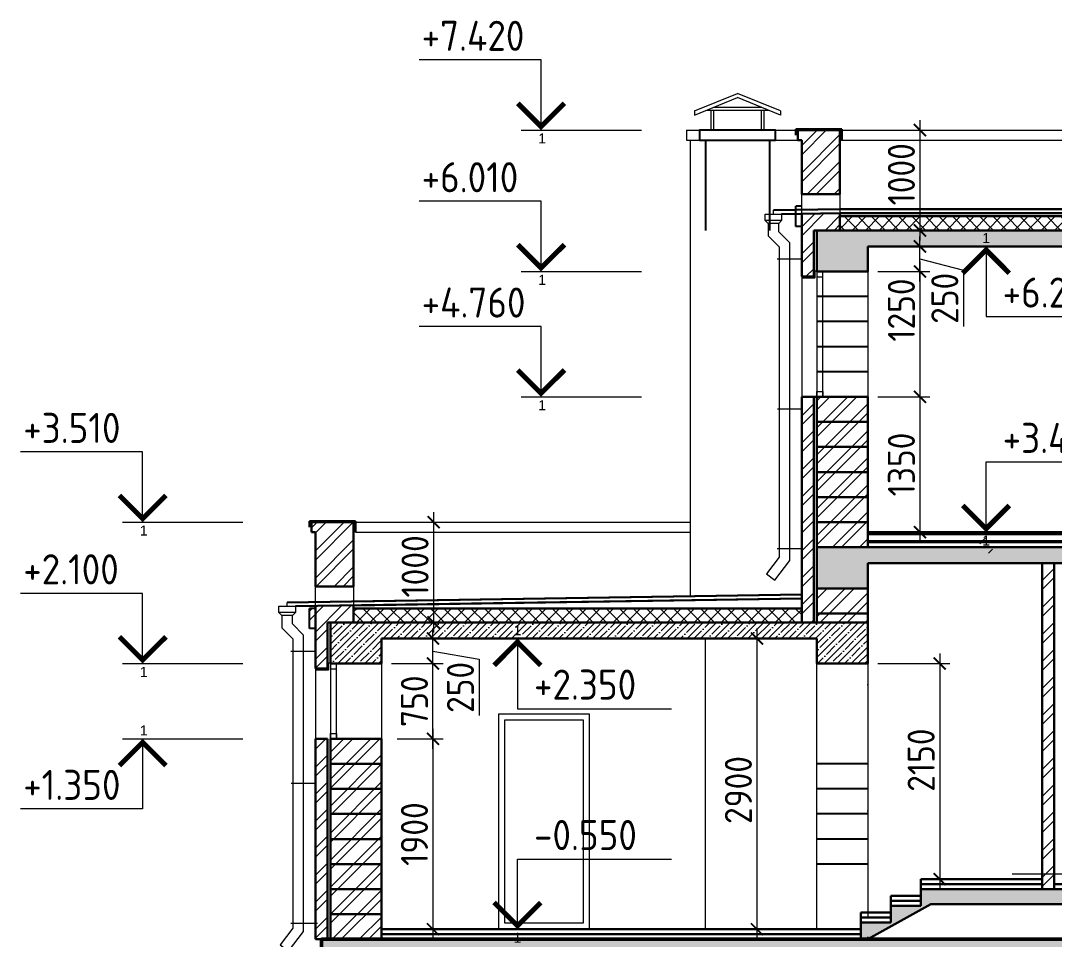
# Model space of a CAD drawing. Header units: millimetres. Extents: x 854812 to 1164625, y 589925 to 823301.
# Drawn here: x 855262 to 865572, y 755996 to 765157 of the extents above; entities that cross this region are included whole.
import ezdxf
from ezdxf.enums import TextEntityAlignment as Align

# ---------------------------------------------------------------- set-up
doc = ezdxf.new("R2010")
doc.units = ezdxf.units.MM
for name, pattern in [('1', [0]), ('ACAD_ISO10W100', [18, 12, -3, 0, -3]), ('JIS_08_15', [17.25, 15, -0.75, 0.75, -0.75])]:
    doc.linetypes.add(name, pattern=pattern)
doc.layers.get('Defpoints').update_dxf_attribs({"color": 40})
for name, color, linetype, lineweight in [('АР_Текст_отметки высот', 95, 'Continuous', 9), ('окна', 132, 'Continuous', 18), ('оси', 50, 'JIS_08_15', 9), ('перекрытия', 36, 'Continuous', 30), ('пол', 11, '1', 30), ('размеры', 215, 'Continuous', 13), ('стены', 172, 'Continuous', 30), ('ФАСАД', 7, 'Continuous', 13), ('фундаменты', 52, 'Continuous', 50), ('ШТРИХ', 142, 'Continuous', 13)]:
    doc.layers.add(name, color=color, linetype=linetype, lineweight=lineweight)
doc.styles.add('GOST 2.304', font='isocpeur.ttf', dxfattribs={"width": 0.9})
doc.styles.get("Standard").update_dxf_attribs({"font": 'arial.ttf'})
doc.dimstyles.new('1', dxfattribs={"dimscale": 100, "dimtxt": 2.7, "dimasz": 1.2, "dimexe": 1, "dimexo": 1, "dimgap": 0.5, "dimtad": 1, "dimdec": 0, "dimzin": 0, "dimdsep": 46, "dimtxsty": 'GOST 2.304', "dimblk": 'ARCHTICK', "dimcen": 0.09, "dimdle": 1, "dimclrd": 256, "dimclre": 256, "dimclrt": 7, "dimadec": 0, "dimazin": 0, "dimtfac": 1, "dimtdec": 0, "dimtmove": 1, "dimatfit": 3, "dimldrblk": 'ARCHTICK', "dimfxl": 100, "dimtolj": 1, "dimtzin": 0, "dimlwd": 5, "dimlwe": 5, "dimarcsym": 1})

# ---------------------------------------------------------------- blocks, each defined once
blk = doc.blocks.new('*U352')
at = {"color": 7, "linetype": 'Continuous', "lineweight": 15}
for p, q in [((10, 0), (10, 7)), ((10, 7), (25.36, 7)), ((10, 0), (0, 0)), ((12, 0), (10, 0))]:
    blk.add_line(p, q, dxfattribs=at)
at = {"color": 7, "linetype": 'Continuous', "lineweight": 15, "const_width": 0.5}
blk.add_lwpolyline([(7.67, 2.67), (10, 0.35), (12.32, 2.67)], dxfattribs=at)
at = {"color": 7, "linetype": 'Continuous', "lineweight": 15, "style": 'GOST 2.304', "width": 0.9, "flags": 8}
blk.add_attdef('+OTM', text='', height=3, dxfattribs=at).set_placement((11.65, 7), align=Align.BOTTOM_LEFT)
at = {"color": 7, "linetype": 'Continuous', "lineweight": 15, "flags": 8}
blk.add_attdef('YRZ', text='', height=3, dxfattribs=at).set_placement((12.65, 2.38), align=Align.BOTTOM_LEFT)
at = {"layer": 'Defpoints', "color": 5, "linetype": 'Continuous', "flags": 8}
blk.add_attdef('M', text='', height=1, rotation=360, dxfattribs=at).set_placement((10, -0.33), align=Align.TOP_CENTER)
blk = doc.blocks.new('*U356')
at = {"color": 7, "linetype": 'Continuous', "lineweight": 15}
for p, q in [((10, 0), (0, 0)), ((10, 0), (10, -7)), ((12, 0), (10, 0)), ((10, -7), (23.1, -7))]:
    blk.add_line(p, q, dxfattribs=at)
at = {"color": 7, "linetype": 'Continuous', "lineweight": 15, "const_width": 0.5}
blk.add_lwpolyline([(7.67, -2.68), (10, -0.35), (12.32, -2.68)], dxfattribs=at)
at = {"color": 7, "linetype": 'Continuous', "lineweight": 15, "style": 'GOST 2.304', "width": 0.9, "flags": 8}
blk.add_attdef('+OTM', text='', height=3, dxfattribs=at).set_placement((11.65, -7), align=Align.BOTTOM_LEFT)
at = {"layer": 'Defpoints', "color": 5, "linetype": 'Continuous', "flags": 8}
blk.add_attdef('M', text='', height=1, dxfattribs=at).set_placement((10, 1.33), align=Align.TOP_CENTER)
blk = doc.blocks.new('*U355')
at = {"color": 7, "linetype": 'Continuous', "lineweight": 15}
for p, q in [((10, 0), (10, 7)), ((10, 7), (23.84, 7)), ((10, 0), (0, 0)), ((12, 0), (10, 0))]:
    blk.add_line(p, q, dxfattribs=at)
at = {"color": 7, "linetype": 'Continuous', "lineweight": 15, "const_width": 0.5}
blk.add_lwpolyline([(7.67, 2.67), (10, 0.35), (12.32, 2.67)], dxfattribs=at)
at = {"color": 7, "linetype": 'Continuous', "lineweight": 15, "style": 'GOST 2.304', "width": 0.9, "flags": 8}
blk.add_attdef('+OTM', text='', height=3, dxfattribs=at).set_placement((11.65, 7), align=Align.BOTTOM_LEFT)
at = {"layer": 'Defpoints', "color": 5, "linetype": 'Continuous', "flags": 8}
blk.add_attdef('M', text='', height=1, rotation=360, dxfattribs=at).set_placement((10, -0.33), align=Align.TOP_CENTER)
blk = doc.blocks.new('_ArchTick')
at = {"color": 0, "linetype": 'ByBlock', "const_width": 0.15}
blk.add_lwpolyline([(-0.5, -0.5), (0.5, 0.5)], dxfattribs=at)
blk = doc.blocks.new('*D398')
at = {"layer": 'Defpoints', "color": 0, "ltscale": 0.1}
for p in [(858919, 757996, 0), (859119, 756096, 0), (859375, 756096)]:
    blk.add_point(p, dxfattribs=at)
at = {"layer": 'размеры', "lineweight": 5, "ltscale": 0.1}
for p, q in [((859375, 758096), (859375, 755996)), ((859019, 757996), (859475, 757996)), ((859219, 756096), (859475, 756096))]:
    blk.add_line(p, q, dxfattribs=at)
at = {"layer": 'размеры', "lineweight": 5, "ltscale": 0.1, "xscale": 120, "yscale": 120, "zscale": 120}
for p, rotation in [((859375, 757996), 90), ((859375, 756096), 270)]:
    blk.add_blockref('_ArchTick', p, dxfattribs=dict(at, rotation=rotation))
at = {"layer": 'размеры', "color": 7, "ltscale": 0.1, "insert": (859190, 757046), "char_height": 270, "attachment_point": 5, "rotation": 90, "style": 'GOST 2.304'}
blk.add_mtext('\\A1;1900', dxfattribs=at)
blk = doc.blocks.new('*D397')
at = {"layer": 'Defpoints', "color": 0, "ltscale": 0.1}
for p in [(858918, 758746, 0), (859375, 758746), (858918, 757996, 0)]:
    blk.add_point(p, dxfattribs=at)
at = {"layer": 'размеры', "lineweight": 5, "ltscale": 0.1}
for p, q in [((859375, 757896), (859375, 758846)), ((859018, 758746), (859475, 758746)), ((859018, 757996), (859475, 757996))]:
    blk.add_line(p, q, dxfattribs=at)
at = {"layer": 'размеры', "lineweight": 5, "ltscale": 0.1, "xscale": 120, "yscale": 120, "zscale": 120}
for p, rotation in [((859375, 758746), 90), ((859375, 757996), 270)]:
    blk.add_blockref('_ArchTick', p, dxfattribs=dict(at, rotation=rotation))
at = {"layer": 'размеры', "color": 7, "ltscale": 0.1, "insert": (859190, 758371), "char_height": 270, "attachment_point": 5, "rotation": 90, "style": 'GOST 2.304'}
blk.add_mtext('\\A1;750', dxfattribs=at)
blk = doc.blocks.new('*D399')
at = {"layer": 'Defpoints', "color": 0, "ltscale": 0.1}
for p in [(858862, 758996, 0), (859375, 758996), (858862, 758746, 0)]:
    blk.add_point(p, dxfattribs=at)
at = {"layer": 'размеры', "lineweight": 5, "ltscale": 0.1}
for p, q in [((859375, 758646), (859375, 759096)), ((858962, 758996), (859475, 758996)), ((859375, 758871), (859834, 758789)), ((858962, 758746), (859475, 758746)), ((859834, 758789), (859834, 758228))]:
    blk.add_line(p, q, dxfattribs=at)
at = {"layer": 'размеры', "lineweight": 5, "ltscale": 0.1, "xscale": 120, "yscale": 120, "zscale": 120}
for p, rotation in [((859375, 758996), 90), ((859375, 758746), 270)]:
    blk.add_blockref('_ArchTick', p, dxfattribs=dict(at, rotation=rotation))
at = {"layer": 'размеры', "color": 7, "ltscale": 0.1, "insert": (859649, 758508), "char_height": 270, "attachment_point": 5, "rotation": 90, "style": 'GOST 2.304'}
blk.add_mtext('\\A1;250', dxfattribs=at)
blk = doc.blocks.new('*D400')
at = {"layer": 'Defpoints', "color": 0, "ltscale": 0.1}
for p in [(863712, 758746, 0), (864241, 756596, 0), (864429, 756596)]:
    blk.add_point(p, dxfattribs=at)
at = {"layer": 'размеры', "lineweight": 5, "ltscale": 0.1}
for p, q in [((864429, 758846), (864429, 756496)), ((863812, 758746), (864529, 758746)), ((864341, 756596), (864529, 756596))]:
    blk.add_line(p, q, dxfattribs=at)
at = {"layer": 'размеры', "lineweight": 5, "ltscale": 0.1, "xscale": 120, "yscale": 120, "zscale": 120}
for p, rotation in [((864429, 758746), 90), ((864429, 756596), 270)]:
    blk.add_blockref('_ArchTick', p, dxfattribs=dict(at, rotation=rotation))
at = {"layer": 'размеры', "color": 7, "ltscale": 0.1, "insert": (864244, 757783), "char_height": 270, "attachment_point": 5, "rotation": 90, "style": 'GOST 2.304'}
blk.add_mtext('\\A1;2150', dxfattribs=at)
blk = doc.blocks.new('*D401')
at = {"layer": 'Defpoints', "color": 0, "ltscale": 0.1}
for p in [(863085, 758996, 0), (862606, 756096), (863085, 756096, 0)]:
    blk.add_point(p, dxfattribs=at)
at = {"layer": 'размеры', "lineweight": 5, "ltscale": 0.1}
for p, q in [((862606, 759096), (862606, 755996)), ((862985, 758996), (862506, 758996)), ((862985, 756096), (862506, 756096))]:
    blk.add_line(p, q, dxfattribs=at)
at = {"layer": 'размеры', "lineweight": 5, "ltscale": 0.1, "xscale": 120, "yscale": 120, "zscale": 120}
for p, rotation in [((862606, 758996), 90), ((862606, 756096), 270)]:
    blk.add_blockref('_ArchTick', p, dxfattribs=dict(at, rotation=rotation))
at = {"layer": 'размеры', "color": 7, "ltscale": 0.1, "insert": (862421, 757485), "char_height": 270, "attachment_point": 5, "rotation": 90, "style": 'GOST 2.304'}
blk.add_mtext('\\A1;2900', dxfattribs=at)
blk = doc.blocks.new('*D402')
at = {"layer": 'Defpoints', "color": 0, "ltscale": 0.1}
for p in [(863712, 762656, 0), (863712, 761406, 0), (864232, 761406)]:
    blk.add_point(p, dxfattribs=at)
at = {"layer": 'размеры', "lineweight": 5, "ltscale": 0.1}
for p, q in [((864232, 762756), (864232, 761306)), ((863812, 762656), (864332, 762656)), ((863812, 761406), (864332, 761406))]:
    blk.add_line(p, q, dxfattribs=at)
at = {"layer": 'размеры', "lineweight": 5, "ltscale": 0.1, "xscale": 120, "yscale": 120, "zscale": 120}
for p, rotation in [((864232, 762656), 90), ((864232, 761406), 270)]:
    blk.add_blockref('_ArchTick', p, dxfattribs=dict(at, rotation=rotation))
at = {"layer": 'размеры', "color": 7, "ltscale": 0.1, "insert": (864047, 762271), "char_height": 270, "attachment_point": 5, "rotation": 90, "style": 'GOST 2.304'}
blk.add_mtext('\\A1;1250', dxfattribs=at)
blk = doc.blocks.new('*D403')
at = {"layer": 'Defpoints', "color": 0, "ltscale": 0.1}
for p in [(863712, 761406, 0), (863712, 760056, 0), (864232, 760056)]:
    blk.add_point(p, dxfattribs=at)
at = {"layer": 'размеры', "lineweight": 5, "ltscale": 0.1}
for p, q in [((864232, 761506), (864232, 759956)), ((863812, 761406), (864332, 761406)), ((863812, 760056), (864332, 760056))]:
    blk.add_line(p, q, dxfattribs=at)
at = {"layer": 'размеры', "lineweight": 5, "ltscale": 0.1, "xscale": 120, "yscale": 120, "zscale": 120}
for p, rotation in [((864232, 761406), 90), ((864232, 760056), 270)]:
    blk.add_blockref('_ArchTick', p, dxfattribs=dict(at, rotation=rotation))
at = {"layer": 'размеры', "color": 7, "ltscale": 0.1, "insert": (864047, 760731), "char_height": 270, "attachment_point": 5, "rotation": 90, "style": 'GOST 2.304'}
blk.add_mtext('\\A1;1350', dxfattribs=at)
blk = doc.blocks.new('*D404')
at = {"layer": 'Defpoints', "color": 0, "ltscale": 0.1}
for p in [(864232, 762906), (871049, 762906, 0), (863876, 762656)]:
    blk.add_point(p, dxfattribs=at)
at = {"layer": 'размеры', "lineweight": 5, "ltscale": 0.1}
for p, q in [((864232, 762556), (864232, 763006)), ((870949, 762906), (864132, 762906)), ((864232, 762781), (864665, 762669)), ((863976, 762656), (864332, 762656)), ((864665, 762669), (864665, 762107))]:
    blk.add_line(p, q, dxfattribs=at)
at = {"layer": 'размеры', "lineweight": 5, "ltscale": 0.1, "xscale": 120, "yscale": 120, "zscale": 120}
for p, rotation in [((864232, 762906), 90), ((864232, 762656), 270)]:
    blk.add_blockref('_ArchTick', p, dxfattribs=dict(at, rotation=rotation))
at = {"layer": 'размеры', "color": 7, "ltscale": 0.1, "insert": (864480, 762388), "char_height": 270, "attachment_point": 5, "rotation": 90, "style": 'GOST 2.304'}
blk.add_mtext('\\A1;250', dxfattribs=at)
blk = doc.blocks.new('*U408')
at = {"color": 7, "linetype": 'Continuous', "lineweight": 15}
for p, q in [((10, 0), (10, 7)), ((10, 7), (25.36, 7)), ((10, 0), (0, 0)), ((12, 0), (10, 0))]:
    blk.add_line(p, q, dxfattribs=at)
at = {"color": 7, "linetype": 'Continuous', "lineweight": 15, "const_width": 0.5}
blk.add_lwpolyline([(7.67, 2.67), (10, 0.35), (12.32, 2.67)], dxfattribs=at)
at = {"color": 7, "linetype": 'Continuous', "lineweight": 15, "style": 'GOST 2.304', "width": 0.9, "flags": 8}
blk.add_attdef('+OTM', text='', height=3, dxfattribs=at).set_placement((11.65, 7), align=Align.BOTTOM_LEFT)
at = {"layer": 'Defpoints', "color": 5, "linetype": 'Continuous', "flags": 8}
blk.add_attdef('M', text='', height=1, rotation=360, dxfattribs=at).set_placement((10, -0.33), align=Align.TOP_CENTER)
blk = doc.blocks.new('*U409')
at = {"color": 7, "linetype": 'Continuous', "lineweight": 15}
for p, q in [((10, 0), (0, 0)), ((10, 0), (10, -7)), ((12, 0), (10, 0)), ((10, -7), (25.36, -7))]:
    blk.add_line(p, q, dxfattribs=at)
at = {"color": 7, "linetype": 'Continuous', "lineweight": 15, "const_width": 0.5}
blk.add_lwpolyline([(7.67, -2.68), (10, -0.35), (12.32, -2.68)], dxfattribs=at)
at = {"color": 7, "linetype": 'Continuous', "lineweight": 15, "style": 'GOST 2.304', "width": 0.9, "flags": 8}
blk.add_attdef('+OTM', text='', height=3, dxfattribs=at).set_placement((11.65, -7), align=Align.BOTTOM_LEFT)
at = {"layer": 'Defpoints', "color": 5, "linetype": 'Continuous', "flags": 8}
blk.add_attdef('M', text='', height=1, dxfattribs=at).set_placement((10, 1.33), align=Align.TOP_CENTER)
blk = doc.blocks.new('*D416')
at = {"layer": 'Defpoints', "color": 0, "ltscale": 0.1}
for p in [(863968, 764066, 0), (863968, 763066, 0), (864232, 763066)]:
    blk.add_point(p, dxfattribs=at)
at = {"layer": 'размеры', "lineweight": 5, "ltscale": 0.1}
for p, q in [((864068, 764066), (864332, 764066)), ((864232, 764166), (864232, 762966)), ((864068, 763066), (864332, 763066))]:
    blk.add_line(p, q, dxfattribs=at)
at = {"layer": 'размеры', "lineweight": 5, "ltscale": 0.1, "xscale": 120, "yscale": 120, "zscale": 120}
for p, rotation in [((864232, 764066), 90), ((864232, 763066), 270)]:
    blk.add_blockref('_ArchTick', p, dxfattribs=dict(at, rotation=rotation))
at = {"layer": 'размеры', "color": 7, "ltscale": 0.1, "insert": (864047, 763625), "char_height": 270, "attachment_point": 5, "rotation": 90, "style": 'GOST 2.304'}
blk.add_mtext('\\A1;1000', dxfattribs=at)
blk = doc.blocks.new('*D421')
at = {"layer": 'Defpoints', "color": 0, "ltscale": 0.1}
for p in [(859118, 760156, 0), (859118, 759156, 0), (859381, 759156)]:
    blk.add_point(p, dxfattribs=at)
at = {"layer": 'размеры', "lineweight": 5, "ltscale": 0.1}
for p, q in [((859381, 760256), (859381, 759056)), ((859218, 760156), (859481, 760156)), ((859218, 759156), (859481, 759156))]:
    blk.add_line(p, q, dxfattribs=at)
at = {"layer": 'размеры', "lineweight": 5, "ltscale": 0.1, "xscale": 120, "yscale": 120, "zscale": 120}
for p, rotation in [((859381, 760156), 90), ((859381, 759156), 270)]:
    blk.add_blockref('_ArchTick', p, dxfattribs=dict(at, rotation=rotation))
at = {"layer": 'размеры', "color": 7, "ltscale": 0.1, "insert": (859196, 759715), "char_height": 270, "attachment_point": 5, "rotation": 90, "style": 'GOST 2.304'}
blk.add_mtext('\\A1;1000', dxfattribs=at)
blk = doc.blocks.new('*U422')
at = {"color": 7, "linetype": 'Continuous', "lineweight": 15}
for p, q in [((-12, 0), (-10, 0)), ((-10, 0), (-10, -7)), ((-10, 0), (0, 0)), ((-10, -7), (-22.17, -7))]:
    blk.add_line(p, q, dxfattribs=at)
at = {"color": 7, "linetype": 'Continuous', "lineweight": 15, "const_width": 0.5}
blk.add_lwpolyline([(-7.67, -2.68), (-10, -0.35), (-12.32, -2.68)], dxfattribs=at)
at = {"color": 7, "linetype": 'Continuous', "lineweight": 15, "style": 'GOST 2.304', "width": 0.9, "flags": 8}
blk.add_attdef('+OTM', text='', height=3, rotation=360, dxfattribs=at).set_placement((-20.16, -7), align=Align.BOTTOM_LEFT)
at = {"layer": 'Defpoints', "color": 5, "linetype": 'Continuous', "flags": 8}
blk.add_attdef('M', text='', height=1, rotation=360, dxfattribs=at).set_placement((-9.9, 1.33), align=Align.TOP_CENTER)
blk = doc.blocks.new('*U423')
at = {"color": 7, "linetype": 'Continuous', "lineweight": 15}
for p, q in [((-10, 7), (-22.17, 7)), ((-10, 0), (-10, 7)), ((-12, 0), (-10, 0)), ((-10, 0), (0, 0))]:
    blk.add_line(p, q, dxfattribs=at)
at = {"color": 7, "linetype": 'Continuous', "lineweight": 15, "const_width": 0.5}
blk.add_lwpolyline([(-7.67, 2.67), (-10, 0.35), (-12.32, 2.67)], dxfattribs=at)
at = {"color": 7, "linetype": 'Continuous', "lineweight": 15, "style": 'GOST 2.304', "width": 0.9, "flags": 8}
blk.add_attdef('+OTM', text='', height=3, rotation=360, dxfattribs=at).set_placement((-20.16, 7), align=Align.BOTTOM_LEFT)
at = {"layer": 'Defpoints', "color": 5, "linetype": 'Continuous', "flags": 8}
blk.add_attdef('M', text='', height=1, dxfattribs=at).set_placement((-9.9, -0.33), align=Align.TOP_CENTER)

msp = doc.modelspace()

# ---------------------------------------------------------------- hatches: boundary and pattern name
at = {"layer": 'ШТРИХ', "ltscale": 0.1}
h = msp.add_hatch(dxfattribs=at)
h.set_pattern_fill('ANSI32', color=256, scale=20, style=0)
h.paths.add_polyline_path([(858322.4, 757996), (858202.4, 757996), (858202.4, 755996), (858322.4, 755996)])
h.paths.add_polyline_path([(858862.3, 757996), (858352.4, 757996), (858352.4, 757746), (858862.3, 757746)])
h.paths.add_polyline_path([(858862.3, 757746), (858352.4, 757746), (858352.4, 757496), (858862.3, 757496)])
h.paths.add_polyline_path([(858862.3, 757496), (858352.4, 757496), (858352.4, 757246), (858862.3, 757246)])
h.paths.add_polyline_path([(858862.3, 757246), (858352.4, 757246), (858352.4, 756996), (858862.3, 756996)])
h.paths.add_polyline_path([(858862.3, 756996), (858352.4, 756996), (858352.4, 756746), (858862.3, 756746)])
h.paths.add_polyline_path([(858862.3, 756746), (858352.4, 756746), (858352.4, 756496), (858862.3, 756496)])
h.paths.add_polyline_path([(858862.3, 756496), (858352.4, 756496), (858352.4, 756246), (858862.3, 756246)])
h.paths.add_polyline_path([(858862.3, 756246), (858352.4, 756246), (858352.4, 755996), (858862.3, 755996)])
h.paths.add_polyline_path([(863172.6, 761406), (863052.3, 761406), (863052.6, 759156), (863172.6, 759156)])
h.paths.add_polyline_path([(863712.4, 759496), (863202.4, 759496), (863202.4, 759246), (863712.4, 759246)])
h.paths.add_polyline_path([(863712.4, 759246), (863202.4, 759246), (863202.4, 759156), (863712.4, 759156)])
h.paths.add_polyline_path([(863712.4, 760156), (863202.4, 760156), (863202.4, 759906), (863712.4, 759906)])
h.paths.add_polyline_path([(863712.4, 760406), (863202.4, 760406), (863202.4, 760156), (863712.4, 760156)])
h.paths.add_polyline_path([(863712.4, 760656), (863202.4, 760656), (863202.4, 760406), (863712.4, 760406)])
h.paths.add_polyline_path([(863712.4, 760906), (863712.1, 761406), (863202.4, 761406), (863202.4, 760656), (863712.4, 760656)])
h.paths.add_polyline_path([(870992.4, 762656), (870612.4, 762656), (870612.4, 762406), (870992.4, 762406)])
h.paths.add_polyline_path([(866402.4, 762906), (866282.4, 762906), (866282.4, 762296), (866402.4, 762296)])
h.paths.add_polyline_path([(870992.4, 759496), (870612.4, 759496), (870612.4, 758996), (870992.4, 758996)])
h.paths.add_polyline_path([(875342.4, 759496), (874832.4, 759496), (874832.4, 758996), (875342.4, 758996)])
h.paths.add_polyline_path([(875342.4, 757996), (874832.4, 757996), (874832.4, 757746), (875342.4, 757746)])
h.paths.add_polyline_path([(875342.4, 757746), (874832.4, 757746), (874832.4, 757496), (875342.4, 757496)])
h.paths.add_polyline_path([(875342.4, 757496), (874832.4, 757496), (874832.4, 757246), (875342.4, 757246)])
h.paths.add_polyline_path([(875342.4, 757246), (874832.4, 757246), (874832.4, 756996), (875342.4, 756996)])
h.paths.add_polyline_path([(875342.4, 756996), (874832.4, 756996), (874832.4, 756746), (875342.4, 756746)])
h.paths.add_polyline_path([(875342.4, 756746), (874832.4, 756746), (874832.4, 756496), (874832.6, 756496), (875342.4, 756496)])
h.paths.add_polyline_path([(875492.4, 757996), (875372.4, 757996), (875372.4, 756496), (875432.6, 756496), (875492.4, 756496)])
h.paths.add_polyline_path([(875492.4, 760406), (875492.4, 760406), (875492.4, 761406), (875372.4, 761406), (875372.4, 758696), (875492.4, 758696)])
h.paths.add_polyline_path([(875342.4, 760656), (874832.4, 760656), (874832.4, 759906), (875342.1, 759906)])
h.paths.add_polyline_path([(875342.4, 760906), (874832.4, 760906), (874832.4, 760656), (875342.4, 760656)])
h.paths.add_polyline_path([(875342.4, 761156), (874832.4, 761156), (874832.4, 760906), (875342.4, 760906)])
h.paths.add_polyline_path([(875342.4, 761406), (874832.4, 761406), (874832.4, 761156), (875342.4, 761156)])
h.paths.add_polyline_path([(866087.1, 759753.8), (866214.9, 759753.8), (866214.9, 759904.4), (866087.1, 759904.4)])
h.paths.add_polyline_path([(864828, 759847.5), (864955.9, 759847.5), (864955.9, 759998.1), (864828, 759998.1)])
h.paths.add_polyline_path([(875492.1, 763230.1), (875112.1, 763236), (875112.1, 763066), (875372.1, 763066), (875372.4, 762106), (875492.4, 762106), (875492.1, 763106)])
h.paths.add_polyline_path([(875112.1, 763426), (875492.1, 763426), (875492.1, 763966), (875531.9, 763966), (875531.9, 764066), (875112.1, 764066)])
h.paths.add_polyline_path([(863432.6, 763236), (863052.6, 763230.1), (863052.6, 762606), (863172.6, 762606), (863172.6, 763066), (863432.6, 763066)])
h.paths.add_polyline_path([(863052.6, 763426), (863432.6, 763426), (863432.6, 764066), (863012.9, 764066), (863012.9, 763966), (863052.6, 763966)])
h.paths.add_polyline_path([(858202.3, 759516), (858582.3, 759516), (858582.3, 760156), (858162.5, 760156), (858162.5, 760056), (858202.3, 760056)])
h.paths.add_polyline_path([(858582.3, 759326), (858202.3, 759320.1), (858202.3, 759296), (858142.3, 759296), (858142.3, 759096), (858202.3, 759096), (858202.3, 758696), (858322.3, 758696), (858322.3, 759156), (858582.3, 759156)])
h = msp.add_hatch(dxfattribs=at)
h.set_pattern_fill('ANSI37', color=256, scale=30, style=0)
h.paths.add_polyline_path([(867292.4, 763206), (863432.6, 763206), (863432.6, 763066), (863712.4, 763066), (867292.4, 763066)])
h.paths.add_polyline_path([(867542.4, 763206), (867292.4, 763206), (867292.4, 763066), (867542.4, 763066)])
h.paths.add_polyline_path([(871142.4, 763206), (867542.4, 763206), (867542.4, 763066), (871142.4, 763066)])
h.paths.add_polyline_path([(871312.4, 763206), (871142.4, 763206), (871142.4, 763066), (871312.4, 763066)])
h.paths.add_polyline_path([(872992.4, 763206), (871312.4, 763206), (871312.4, 763066), (872992.4, 763066)])
h.paths.add_polyline_path([(875112.1, 763206), (872992.4, 763206), (872992.4, 763066), (875112.1, 763066)])
h = msp.add_hatch(dxfattribs=at)
h.set_pattern_fill('ANSI35', color=256, scale=15, style=0)
h.paths.add_polyline_path([(875342.1, 763066), (863202.6, 763066), (863202.6, 762656), (863712.4, 762656), (863712.4, 762906), (867442.4, 762906), (867442.4, 762656), (867822.4, 762656), (867822.4, 762906), (870612.4, 762906), (870612.4, 762656), (870992.4, 762656), (870992.4, 762906), (874832.4, 762906), (874832.4, 762656), (875342.1, 762656)])
h = msp.add_hatch(dxfattribs=at)
h.set_pattern_fill('ANSI35', color=256, scale=15, style=0)
h.paths.add_polyline_path([(875342.1, 759906), (863202.6, 759906), (863202.6, 759496), (863712.4, 759496), (863712.4, 759746), (867442.4, 759746), (867442.4, 759496), (867822.4, 759496), (867822.4, 759746), (870612.4, 759746), (870612.4, 759496), (870992.4, 759496), (870992.4, 759746), (874832.4, 759746), (874832.4, 759496), (875342.1, 759496)])
h = msp.add_hatch(dxfattribs=at)
h.set_pattern_fill('ANSI32', color=256, scale=20, style=0)
h.paths.add_polyline_path([(865572.4, 759746), (865452.4, 759746), (865452.4, 756646), (865572.4, 756646)])
h.paths.add_polyline_path([(865572.4, 756646), (865452.4, 756646), (865452.4, 756496), (865572.4, 756496)])
h = msp.add_hatch(dxfattribs=at)
h.set_pattern_fill('ANSI37', color=256, scale=30, style=0)
h.set_pattern_definition([(45, (-100579.27, 0), (-67.351921, 67.351921), []), (135, (-100579.27, 0), (-67.351921, -67.351921), [])])
h.paths.add_polyline_path([(863052.6, 759296), (858582.3, 759296), (858582.3, 759156), (863052.6, 759156)])
h = msp.add_hatch(dxfattribs=at)
h.set_pattern_fill('ANSI35', color=256, scale=15, style=0)
h.paths.add_polyline_path([(863712.4, 759156), (858352.4, 759156), (858352.4, 758746), (858862.3, 758746), (858862.3, 758996), (863202.4, 758996), (863202.4, 758746), (863712.4, 758746)])
h = msp.add_hatch(dxfattribs=at)
h.set_pattern_fill('ANSI35', color=256, scale=15, style=0)
h.paths.add_polyline_path([(867442.4, 756496), (864241.5, 756496), (864241.5, 756329.3), (863941.5, 756329.3), (863941.5, 756162.6), (863712.4, 756162.6), (863712.4, 755996.1), (864342.2, 756346), (867442.4, 756346)], flags=17)
h.paths.add_polyline_path([(863712.4, 756162.6), (863641.5, 756162.6), (863641.5, 755996), (863712.1, 755996), (863712.4, 755996.1)])
h.paths.add_polyline_path([(863712.4, 755996), (858262.1, 755996), (858262.1, 755696), (863712.4, 755696)])
h.paths.add_polyline_path([(867822.4, 756496), (867442.4, 756496), (867442.4, 755996), (863712.4, 755996), (863712.4, 755696), (867822.4, 755696)])
h.paths.add_polyline_path([(870612.4, 755996), (867822.4, 755996), (867822.4, 755696), (870612.4, 755696)])
h.paths.add_polyline_path([(870612.4, 755596), (867822.4, 755596), (867822.4, 755496), (870612.4, 755496)])
h.paths.add_polyline_path([(867822.4, 755596), (863712.4, 755596), (863712.4, 755496), (867822.4, 755496)])
h.paths.add_polyline_path([(863712.4, 755596), (858262.1, 755596), (858154.1, 755596), (858154.1, 755496), (863712.4, 755496)])
h.paths.add_polyline_path([(874832.4, 755996), (870992.4, 755996), (870992.4, 756496), (870612.4, 756496), (870612.4, 755996), (870612.4, 755696), (874832.4, 755696)])
h.paths.add_polyline_path([(874832.4, 755596), (870612.4, 755596), (870612.4, 755496), (874832.4, 755496)])
h.paths.add_polyline_path([(875540.6, 755596), (875432.6, 755596), (874832.4, 755596), (874832.4, 755496), (875540.6, 755496)])
h.paths.add_polyline_path([(875332.6, 756296), (875432.6, 756296), (875432.6, 756496), (875372.4, 756496), (874832.6, 756496), (874832.6, 755996), (874832.4, 755996), (874832.4, 755696), (875332.6, 755696)])

# ---------------------------------------------------------------- linework, layer by layer
at = {"layer": 'Defpoints', "ltscale": 0.1}
for p, q in [((862092.4, 763966, 0), (862092.4, 763066, 0)), ((862732.4, 763966, 0), (862732.4, 763066, 0)), ((863052.6, 763306, 0), (862992.6, 763306, 0)), ((862992.6, 763106, 0), (862992.6, 763306, 0)), ((863052.6, 763106, 0), (862992.6, 763106, 0)), ((863712.1, 762406, 0), (863202.3, 762406, 0)), ((863712.1, 762156, 0), (863202.3, 762156, 0)), ((863712.1, 761906, 0), (863202.3, 761906, 0)), ((863712.1, 761656, 0), (863202.3, 761656, 0)), ((863712.1, 761406, 0), (863202.3, 761406, 0)), ((863712.1, 761156, 0), (863202.3, 761156, 0)), ((858202.3, 759296, 0), (858142.3, 759296, 0)), ((858142.3, 759096, 0), (858142.3, 759296, 0)), ((858202.3, 759096, 0), (858142.3, 759096, 0)), ((863712.4, 757746, 0), (863202.6, 757746, 0)), ((863712.4, 757496, 0), (863202.6, 757496, 0)), ((863712.4, 757246, 0), (863202.6, 757246, 0)), ((863712.4, 756996, 0), (863202.6, 756996, 0)), ((863712.4, 756746, 0), (863202.6, 756746, 0))]:
    msp.add_line(p, q, dxfattribs=at)
at = {"layer": 'Defpoints', "ltscale": 0.1, "elevation": 0}
msp.add_lwpolyline([(862032.4, 763966), (862792.4, 763966), (862792.4, 764066), (862032.4, 764066)], close=True, dxfattribs=at)
at = {"layer": 'окна', "ltscale": 0.1}
for p, q in [((863712.4, 762656, 0), (863712.4, 761406, 0)), ((863052.3, 762606, 0), (863052.3, 761406, 0)), ((858862.3, 758746, 0), (858862.3, 757996, 0)), ((858202.3, 758696, 0), (858202.3, 757996))]:
    msp.add_line(p, q, dxfattribs=at)
at = {"layer": 'окна', "ltscale": 0.1, "elevation": 0}
for points in [[(863262.3, 761406), (863262.3, 762656), (863202.3, 762656), (863202.3, 761406)], [(863262.3, 762604), (863262.3, 762656), (863202.3, 762656), (863202.3, 762604)], [(863262.3, 761458), (863262.3, 761406), (863202.3, 761406), (863202.3, 761458)], [(858412.3, 757996), (858412.3, 758746), (858352.3, 758746), (858352.3, 757996)], [(858412.3, 758694), (858412.3, 758746), (858352.3, 758746), (858352.3, 758694)], [(858412.3, 758048), (858412.3, 757996), (858352.3, 757996), (858352.3, 758048)]]:
    msp.add_lwpolyline(points, close=True, dxfattribs=at)
at = {"layer": 'оси', "color": 7, "linetype": 'ACAD_ISO10W100', "ltscale": 70}
msp.add_line((863712.4, 759586.4, 0), (863712.4, 752041.3, 0), dxfattribs=at)
at = {"layer": 'перекрытия', "ltscale": 50}
for p, q in [((864241.5, 756496, 0), (874832.6, 756496, 0)), ((867442.4, 756346, 0), (864342.2, 756346, 0))]:
    msp.add_line(p, q, dxfattribs=at)
at = {"layer": 'пол', "ltscale": 0.1}
for p, q in [((863712.4, 760056, 0), (874832.4, 760056, 0)), ((863712.4, 760036, 0), (874832.4, 760036, 0)), ((863712.4, 759966, 0), (874832.4, 759966, 0)), ((874832.4, 759956, 0), (863712.4, 759956, 0)), ((864241.5, 756596, 0), (865452.4, 756596, 0)), ((864241.5, 756496, 0), (864241.5, 756596, 0)), ((864241.5, 756546, 0), (865452.4, 756546, 0)), ((865572.4, 756546, 0), (874832.4, 756546, 0)), ((863941.5, 756429.3, 0), (864241.5, 756429.3, 0)), ((863941.5, 756329.3), (863941.5, 756429.3, 0)), ((863941.5, 756379.3, 0), (864241.5, 756379.3, 0)), ((863641.5, 756262.6, 0), (863941.5, 756262.6, 0)), ((863641.5, 756162.6, 0), (863641.5, 756262.6, 0)), ((863641.5, 756212.6, 0), (863941.5, 756212.6, 0)), ((858862.1, 756096, 0), (863641.5, 756096, 0)), ((858862.1, 756046, 0), (863641.5, 756046, 0))]:
    msp.add_line(p, q, dxfattribs=at)
at = {"layer": 'размеры', "ltscale": 0.1}
for p, q in [((862769.9, 763227.8, 0), (862769.9, 763265.8, 0)), ((857919.6, 759317.8, 0), (857919.6, 759355.8, 0))]:
    msp.add_line(p, q, dxfattribs=at)
at = {"layer": 'стены', "ltscale": 0.1}
for p, q in [((863452.9, 764076.3, 0), (862992.6, 764076.3, 0)), ((862992.6, 764076.3, 0), (862992.6, 764016, 0)), ((863432.6, 764066, 0), (863012.9, 764066, 0)), ((863012.9, 764066, 0), (863012.9, 763966, 0)), ((863432.6, 763426, 0), (863432.6, 764066, 0)), ((863452.9, 764076.3, 0), (863452.9, 763966, 0)), ((863052.6, 763966, 0), (863012.9, 763966, 0)), ((863052.6, 763426, 0), (863052.6, 763966, 0)), ((863432.6, 763426, 0), (863052.6, 763426, 0)), ((863432.6, 763276, 0), (862769.9, 763265.8, 0)), ((875112.1, 763276.4, 0), (863431.6, 763276.4, 0)), ((863432.6, 763236, 0), (862852.6, 763227.1, 0)), ((863052.6, 762606, 0), (863052.6, 763230.1, 0)), ((875112.1, 763236.4, 0), (863432.2, 763236.4, 0)), ((863432.6, 763066, 0), (863432.6, 763236, 0)), ((875112.1, 763206, 0), (863432.6, 763206, 0)), ((875372.1, 763066, 0), (863172.6, 763066, 0)), ((863172.6, 762606, 0), (863172.6, 763066, 0)), ((867442.4, 762906, 0), (863712.4, 762906, 0)), ((863052.6, 762606, 0), (863172.6, 762606, 0)), ((863052.6, 759156, 0), (863052.6, 761406, 0)), ((863712.4, 761406, 0), (863052.6, 761406, 0)), ((863172.6, 759156, 0), (863172.6, 761406, 0)), ((863202.4, 761406, 0), (863202.4, 759156, 0)), ((863712.4, 761406, 0), (863712.4, 759906, 0)), ((863712.1, 761156, 0), (863202.3, 761156, 0)), ((863712.1, 760906, 0), (863202.3, 760906, 0)), ((863712.1, 760656, 0), (863202.3, 760656, 0)), ((863712.1, 760406, 0), (863202.3, 760406, 0)), ((858602.5, 760166.3, 0), (858142.3, 760166.3, 0)), ((858142.3, 760166.3, 0), (858142.3, 760106, 0)), ((858582.3, 760156, 0), (858162.5, 760156, 0)), ((858162.5, 760156, 0), (858162.5, 760056, 0)), ((858582.3, 759516, 0), (858582.3, 760156, 0)), ((858602.5, 760166.3, 0), (858602.5, 760056, 0)), ((863712.1, 760156, 0), (863202.3, 760156, 0)), ((858202.3, 760056, 0), (858162.5, 760056, 0)), ((858202.3, 759516, 0), (858202.3, 760056, 0)), ((863712.4, 759746, 0), (863712.4, 758746, 0)), ((865452.4, 756496), (865452.4, 759746)), ((865572.4, 756496), (865572.4, 759746)), ((863052.6, 759434.7, 0), (857919.6, 759355.8, 0)), ((858202.3, 759516, 0), (858582.3, 759516, 0)), ((863052.6, 759435.1, 0), (858582.3, 759366.4, 0)), ((863052.6, 759394.7, 0), (858002.3, 759317.1, 0)), ((863052.6, 759395.1, 0), (858582.3, 759326.4, 0)), ((858582.3, 759156, 0), (858582.3, 759326, 0)), ((858202.3, 758696, 0), (858202.3, 759320.1, 0)), ((863052.6, 759296, 0), (858582.3, 759296, 0)), ((863712.4, 759246, 0), (863202.6, 759246, 0)), ((863712.4, 759156, 0), (858322.3, 759156, 0)), ((858322.3, 758696, 0), (858322.3, 759156, 0)), ((858352.4, 759156, 0), (858352.4, 758746, 0)), ((858862.3, 759156, 0), (858862.3, 759156, 0)), ((863202.4, 758996, 0), (858862.3, 758996, 0)), ((858862.3, 758996, 0), (858862.3, 758746, 0)), ((863202.4, 758996, 0), (863202.4, 758746, 0)), ((858352.3, 758746, 0), (858862.3, 758746, 0)), ((858352.3, 758746, 0), (858862.3, 758746, 0)), ((858352.3, 758746, 0), (858862.1, 758746, 0)), ((858862.3, 758746, 0), (858352.6, 758746, 0)), ((863712.4, 758746, 0), (863202.4, 758746, 0)), ((858202.3, 758696, 0), (858322.4, 758696, 0)), ((858202.3, 758696, 0), (858322.3, 758696, 0)), ((858202.3, 758696, 0), (858322.3, 758696, 0)), ((858202.3, 757996), (858322.3, 757996)), ((858202.4, 757996, 0), (858202.4, 755996, 0)), ((858322.4, 757996), (858322.4, 755996)), ((858352.3, 757996, 0), (858862.3, 757996, 0)), ((858352.4, 757996), (858352.4, 755996)), ((858862.3, 757996, 0), (858862.3, 755996, 0)), ((858352.4, 757746, 0), (858862.1, 757746, 0)), ((858352.4, 757496, 0), (858862.1, 757496, 0)), ((858352.4, 757246, 0), (858862.1, 757246, 0)), ((858352.4, 756996, 0), (858862.1, 756996, 0)), ((858352.4, 756746, 0), (858862.1, 756746, 0)), ((858352.4, 756496, 0), (858862.1, 756496, 0)), ((864241.5, 756496, 0), (864241.5, 756329.3, 0)), ((863712.1, 755996, 0), (864342.2, 756346, 0)), ((858352.4, 756246, 0), (858862.1, 756246, 0)), ((863941.5, 756329.3), (863941.5, 756162.6)), ((863941.5, 756329.3, 0), (864241.5, 756329.3, 0)), ((863641.5, 756162.6, 0), (863941.5, 756162.6, 0)), ((863641.5, 756162.6, 0), (863641.5, 755996, 0)), ((858202.4, 755996, 0), (858322.4, 755996, 0))]:
    msp.add_line(p, q, dxfattribs=at)
at = {"layer": 'стены', "ltscale": 0.1, "elevation": 0}
for points in [[(863712.4, 763066), (863202.6, 763066), (863202.6, 762656), (863712.4, 762656), (863712.4, 762906)], [(863052.6, 762595.7), (863180.5, 762595.7), (863180.5, 762666.4)], [(863202.6, 759906), (863712.4, 759906), (874832.4, 759906), (875342.1, 759906), (875342.1, 759496), (874832.4, 759496), (874832.4, 759746)], [(863712.4, 759496), (863202.6, 759496)], [(858202.3, 758685.7), (858330.1, 758685.7), (858330.1, 758756.4)]]:
    msp.add_lwpolyline(points, dxfattribs=at)
at = {"layer": 'стены', "ltscale": 0.1, "extrusion": (-3.12108e-14, -1, 0), "elevation": -759746}
msp.add_lwpolyline([(867442.4, 0), (863712.4, 0)], dxfattribs=at)
at = {"layer": 'ФАСАД', "ltscale": 75}
for p, q in [((861982.4, 764256.8, 0), (862412.4, 764430.2, 0)), ((861982.4, 764216, 0), (862412.4, 764389.4, 0)), ((862842.4, 764256.8, 0), (862412.4, 764430.2, 0)), ((862842.4, 764216, 0), (862412.4, 764389.4, 0)), ((862177.4, 764294.6, 0), (862647.4, 764294.6, 0)), ((861982.4, 764256.8, 0), (861982.4, 764216, 0)), ((862103, 764264.6, 0), (862721.8, 764264.6, 0)), ((862842.4, 764256.8, 0), (862842.4, 764216, 0))]:
    msp.add_line(p, q, dxfattribs=at)
at = {"layer": 'ФАСАД', "ltscale": 0.1}
for p, q in [((861902.4, 764066, 0), (875092.1, 764066, 0)), ((861902.4, 764066), (861902.4, 763966)), ((861902.4, 763966, 0), (863052.6, 763966, 0)), ((861942.4, 759418.1), (861942.4, 763966)), ((863432.6, 763966, 0), (875092.1, 763966, 0)), ((858602.3, 760156, 0), (861942.4, 760156, 0)), ((858602.3, 760056, 0), (861942.4, 760056, 0)), ((862092.4, 756096, 0), (862092.4, 758996, 0))]:
    msp.add_line(p, q, dxfattribs=at)
at = {"layer": 'ФАСАД', "color": 7}
for p, q in [((862717, 763135.2, 0), (862687.2, 763165, 0)), ((862808.8, 762780.5, 0), (863052.6, 762780.5, 0)), ((862812.3, 761286.7, 0), (863052.6, 761286.7, 0)), ((862808.8, 759892.5, 0), (863052.6, 759892.5, 0)), ((857866.6, 759225.2, 0), (857836.8, 759255, 0)), ((857958.5, 758870.5, 0), (858202.3, 758870.5, 0)), ((857961.9, 757552.8, 0), (858205.7, 757552.8, 0)), ((857958.5, 756158.6, 0), (858222.3, 756158.6, 0))]:
    msp.add_line(p, q, dxfattribs=at)
at = {"layer": 'ФАСАД', "ltscale": 75, "elevation": 0}
for points in [[(862147.4, 764264.6), (862147.4, 764066), (862177.4, 764066), (862177.4, 764264.6)], [(862647.4, 764264.6), (862647.4, 764066), (862677.4, 764066), (862677.4, 764264.6)]]:
    msp.add_lwpolyline(points, dxfattribs=at)
at = {"layer": 'ФАСАД', "ltscale": 0.1, "elevation": 0}
for points in [[(863432.7, 763236), (863052.6, 763230.1), (863052.6, 763426), (863432.6, 763426)], [(858582.3, 759326), (858202.3, 759320.1), (858202.3, 759516), (858582.3, 759516)], [(860032.4, 758246), (860932.4, 758246), (860932.4, 756096), (860032.4, 756096)]]:
    msp.add_lwpolyline(points, close=True, dxfattribs=at)
at = {"layer": 'ФАСАД', "color": 7, "elevation": 0}
for points in [[(862852.6, 763165), (862687.2, 763165), (862687.2, 763227.8), (862852.6, 763227.8), (862852.6, 763165), (862822.9, 763135.2), (862717, 763135.2), (862717, 763012.3), (862828.3, 762901)], [(862934.2, 762940.4), (862822.9, 763051.8), (862822.9, 763135.2)], [(858002.3, 759255), (857836.8, 759255), (857836.8, 759317.8), (858002.3, 759317.8), (858002.3, 759255), (857972.5, 759225.2), (857866.6, 759225.2), (857866.6, 759102.3), (857978, 758991)], [(858083.8, 759030.4), (857972.5, 759141.8), (857972.5, 759225.2)]]:
    msp.add_lwpolyline(points, dxfattribs=at)
at = {"layer": 'ФАСАД', "color": 7, "ltscale": 0.4, "elevation": 0}
for points in [[(862828.3, 762901), (862828.3, 759805.3), (862701.6, 759639.6), (862784.3, 759578.9), (862934.2, 759774.9), (862934.2, 762940.4)], [(857978, 758991), (857978, 756105.6), (857851.3, 755939.9), (857934, 755879.2), (858083.8, 756075.2), (858083.8, 759030.4)]]:
    msp.add_lwpolyline(points, dxfattribs=at)
at = {"layer": 'ФАСАД', "ltscale": 0.1, "elevation": 0}
msp.add_lwpolyline([(863202.6, 756096), (863202.6, 758746), (863712.4, 758746), (863712.4, 756262.6)], dxfattribs=at)
at = {"layer": 'ФАСАД', "lineweight": 9, "ltscale": 0.1, "elevation": 0}
msp.add_lwpolyline([(860092.4, 758186), (860872.4, 758186), (860872.4, 756156), (860092.4, 756156)], close=True, dxfattribs=at)
at = {"layer": 'фундаменты', "ltscale": 75, "elevation": 0}
msp.add_lwpolyline([(858262.1, 755696), (858262.1, 755696), (858262.1, 755695.8), (858262.1, 755996), (858262.1, 755996), (858262.1, 755996), (867442.4, 755996)], dxfattribs=at)

# ---------------------------------------------------------------- block references
at = {"layer": 'АР_Текст_отметки высот'}
ref = msp.add_blockref('*U423', (861453.2, 764066), dxfattribs=dict(at, xscale=100, yscale=100, zscale=100))
ref.add_attrib('+OTM', '+7.420', dxfattribs={"layer": '0', "color": 7, "linetype": 'Continuous', "lineweight": 15, "height": 300, "style": 'GOST 2.304', "width": 0.9, "flags": 8}).set_placement((859261.9, 764766), align=Align.BOTTOM_LEFT)
ref.add_attrib('M', '1', dxfattribs={"layer": 'Defpoints', "color": 5, "linetype": 'Continuous', "height": 100, "flags": 8}).set_placement((860463.6, 764032.6), align=Align.TOP_CENTER)
ref = msp.add_blockref('*U423', (861453.2, 762656), dxfattribs=dict(at, xscale=100, yscale=100, zscale=100))
ref.add_attrib('+OTM', '+6.010', dxfattribs={"layer": '0', "color": 7, "linetype": 'Continuous', "lineweight": 15, "height": 300, "style": 'GOST 2.304', "width": 0.9, "flags": 8}).set_placement((859261.9, 763356), align=Align.BOTTOM_LEFT)
ref.add_attrib('M', '1', dxfattribs={"layer": 'Defpoints', "color": 5, "linetype": 'Continuous', "height": 100, "flags": 8}).set_placement((860463.6, 762622.6), align=Align.TOP_CENTER)
at = {"layer": 'АР_Текст_отметки высот', "xscale": 100, "yscale": 100, "zscale": 100}
for name, p, values in [('*U356', (863892, 762906, 0), {'+OTM': '+6.260', 'M': '1'}), ('*U355', (863892, 760056, 0), {'+OTM': '+3.410', 'M': '1'}), ('*U356', (865151, 759746, 0), {'+OTM': '+3.100', 'M': '1'}), ('*U409', (859217.5, 758996, 0), {'+OTM': '+2.350', 'M': '1'}), ('*U408', (859217.5, 756096, 0), {'+OTM': '-0.550', 'M': '1'})]:
    msp.add_blockref(name, p, dxfattribs=at).add_auto_attribs(values)
at = {"layer": 'АР_Текст_отметки высот'}
ref = msp.add_blockref('*U423', (861453.2, 761406, 0), dxfattribs=dict(at, xscale=100, yscale=100, zscale=100))
ref.add_attrib('+OTM', '+4.760', dxfattribs={"layer": '0', "color": 7, "linetype": 'Continuous', "lineweight": 15, "height": 300, "style": 'GOST 2.304', "width": 0.9, "flags": 8}).set_placement((859261.9, 762106, 0), align=Align.BOTTOM_LEFT)
ref.add_attrib('M', '1', dxfattribs={"layer": 'Defpoints', "color": 5, "linetype": 'Continuous', "height": 100, "flags": 8}).set_placement((860463.6, 761372.6, 0), align=Align.TOP_CENTER)
ref = msp.add_blockref('*U423', (857479.2, 760156), dxfattribs=dict(at, xscale=100, yscale=100, zscale=100))
ref.add_attrib('+OTM', '+3.510', dxfattribs={"layer": '0', "color": 7, "linetype": 'Continuous', "lineweight": 15, "height": 300, "style": 'GOST 2.304', "width": 0.9, "flags": 8}).set_placement((855288, 760856), align=Align.BOTTOM_LEFT)
ref.add_attrib('M', '1', dxfattribs={"layer": 'Defpoints', "color": 5, "linetype": 'Continuous', "height": 100, "flags": 8}).set_placement((856489.6, 760122.6), align=Align.TOP_CENTER)
ref = msp.add_blockref('*U423', (857479.2, 758746), dxfattribs=dict(at, xscale=100, yscale=100, zscale=100))
ref.add_attrib('+OTM', '+2.100', dxfattribs={"layer": '0', "color": 7, "linetype": 'Continuous', "lineweight": 15, "height": 300, "style": 'GOST 2.304', "width": 0.9, "flags": 8}).set_placement((855288, 759446), align=Align.BOTTOM_LEFT)
ref.add_attrib('M', '1', dxfattribs={"layer": 'Defpoints', "color": 5, "linetype": 'Continuous', "height": 100, "flags": 8}).set_placement((856489.6, 758712.6), align=Align.TOP_CENTER)
ref = msp.add_blockref('*U422', (857479.2, 757996), dxfattribs=dict(at, xscale=100, yscale=100, zscale=100))
ref.add_attrib('+OTM', '+1.350', dxfattribs={"layer": '0', "color": 7, "linetype": 'Continuous', "lineweight": 15, "height": 300, "rotation": 360, "style": 'GOST 2.304', "width": 0.9, "flags": 8}).set_placement((855288, 757296), align=Align.BOTTOM_LEFT)
ref.add_attrib('M', '1', dxfattribs={"layer": 'Defpoints', "color": 5, "linetype": 'Continuous', "height": 100, "rotation": 360, "flags": 8}).set_placement((856489.6, 758128.9), align=Align.TOP_CENTER)
ref = msp.add_blockref('*U352', (865151, 756646, 0), dxfattribs=dict(at, xscale=100, yscale=100, zscale=100))
ref.add_attrib('+OTM', '±0.000', dxfattribs={"layer": '0', "color": 7, "linetype": 'Continuous', "lineweight": 15, "height": 300, "style": 'GOST 2.304', "width": 0.9, "flags": 8}).set_placement((866316.2, 757346, 0), align=Align.BOTTOM_LEFT)
ref.add_attrib('YRZ', 'ур.ч.пола', dxfattribs={"layer": '0', "color": 7, "linetype": 'Continuous', "lineweight": 15, "height": 250, "style": 'GOST 2.304', "width": 0.9, "flags": 8}).set_placement((866416.2, 756883.5, 0), align=Align.BOTTOM_LEFT)
ref.add_attrib('M', '1', dxfattribs={"layer": 'Defpoints', "color": 5, "linetype": 'Continuous', "height": 100, "flags": 8}).set_placement((866151, 756612.6, 0), align=Align.TOP_CENTER)

# ---------------------------------------------------------------- dimensions: what is measured, and where the dimension line sits
at = {"layer": 'размеры', "ltscale": 0.1}
for base, p1, p2, picture, middle in [((864231.8, 763066), (863968.2, 764066, 0), (863968.2, 763066, 0), '*D416', (864231.8, 763624.8)), ((864231.8, 761406), (863712.4, 762656, 0), (863712.4, 761406, 0), '*D402', (864231.8, 762270.7)), ((859381.5, 759156, 0), (859117.9, 760156, 0), (859117.9, 759156, 0), '*D421', (859381.5, 759714.8, 0)), ((862606.4, 756096), (863085.2, 758996, 0), (863085.2, 756096, 0), '*D401', (862606.4, 757485.3)), ((859375.1, 758746, 0), (858918.3, 757996, 0), (858918.3, 758746, 0), '*D397', (859375.1, 758371, 0)), ((864429.4, 756596), (863712.4, 758746, 0), (864241.5, 756596, 0), '*D400', (864429.4, 757783.1)), ((859375.1, 756096, 0), (858918.6, 757996, 0), (859118.8, 756096, 0), '*D398', (859375.1, 757046, 0))]:
    dim = msp.add_linear_dim(base=base, p1=p1, p2=p2, angle=90, dimstyle='1', dxfattribs=at)
    dim.commit()
    dim.dimension.update_dxf_attribs({"geometry": picture, "text_midpoint": middle, "dimtype": 160})
for base, p1, p2, picture, middle in [((864231.8, 762906), (863876.2, 762656), (871048.9, 762906, 0), '*D404', (864664.9, 762618.8)), ((859375.1, 758996, 0), (858862.3, 758746, 0), (858862.3, 758996, 0), '*D399', (859834.2, 758739.3, 0))]:
    dim = msp.add_linear_dim(base=base, p1=p1, p2=p2, angle=90, dimstyle='1', override={"dimtmove": 1}, dxfattribs=at)
    dim.commit()
    dim.dimension.update_dxf_attribs({"geometry": picture, "text_midpoint": middle, "dimtype": 160})
dim = msp.add_linear_dim(base=(864231.8, 760056), p1=(863712.4, 761406, 0), p2=(863712.4, 760056, 0), angle=90, dimstyle='1', dxfattribs=at)
dim.commit()
dim.dimension.update_dxf_attribs({"geometry": '*D403', "text_midpoint": (864046.8, 760731)})

doc.saveas('drawing.dxf')
